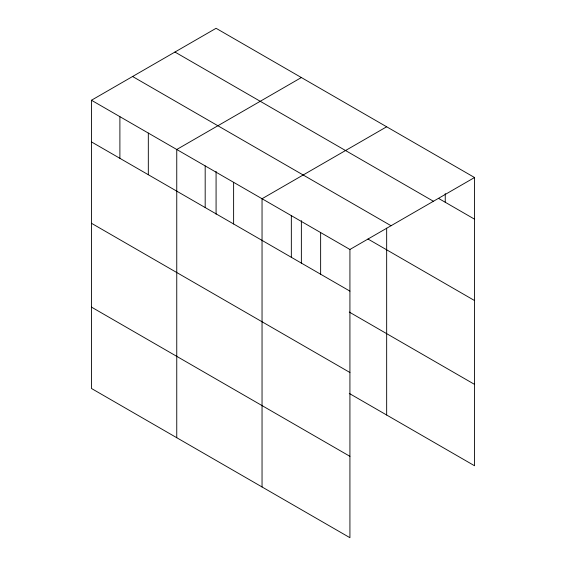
<?xml version="1.0" encoding="UTF-8"?>
<svg xmlns="http://www.w3.org/2000/svg" width="566" height="566" viewBox="0 0 566 566"><rect width="100%" height="100%" fill="white"/><g stroke="black" fill="none" stroke-linecap="round" stroke-linejoin="round"><path stroke-width="0.85" d="M91.459 100.246L349.922 249.472L349.922 537.7L91.459 388.474L91.459 100.246L216.078 28.3L474.541 177.526L474.541 465.754L349.257 393.42M301.367 77.542L176.755 149.495L176.755 437.723M386.663 126.784L262.044 198.737L262.044 486.965M349.922 249.472L474.541 177.526M438.487 198.362L474.541 219.176M174.951 52.044L433.415 201.27M132.585 76.502L391.049 225.728M367.957 239.015L474.541 300.546M91.459 141.903L349.922 291.129M349.257 312.05L474.541 384.385M91.459 223.273L349.922 372.499M91.459 307.105L349.922 456.33M445.251 193.586L445.251 202.267M386.663 228.169L386.663 415.02M320.632 232.562L320.632 274.213M301.367 220.655L301.367 263.445M291.341 215.646L291.341 257.304M233.617 182.323L233.617 223.973M216.078 171.413L216.078 214.203M205.182 165.909L205.182 207.559M148.32 133.074L148.32 174.731M119.893 116.66L119.893 158.317"/></g></svg>
